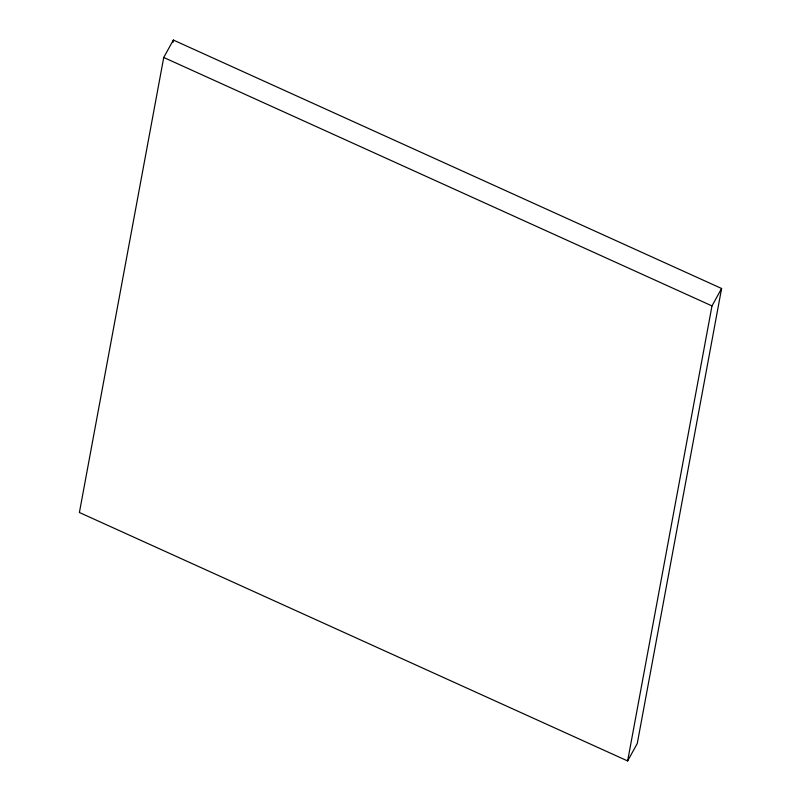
<?xml version="1.0" encoding="UTF-8"?>
<svg xmlns="http://www.w3.org/2000/svg" width="801" height="801" viewBox="0 0 801 801"><rect width="100%" height="100%" fill="white"/><g stroke="black" fill="none" stroke-linecap="round" stroke-linejoin="round"><path stroke-width="1.2" d="M163.734 57.472L79.399 512.51L627.644 760.95L637.266 743.528L721.601 288.49L173.356 40.05L163.734 57.472L711.979 305.912L627.644 760.95M172.896 42.513L173.356 40.05M711.979 305.912L721.601 288.49"/></g></svg>
